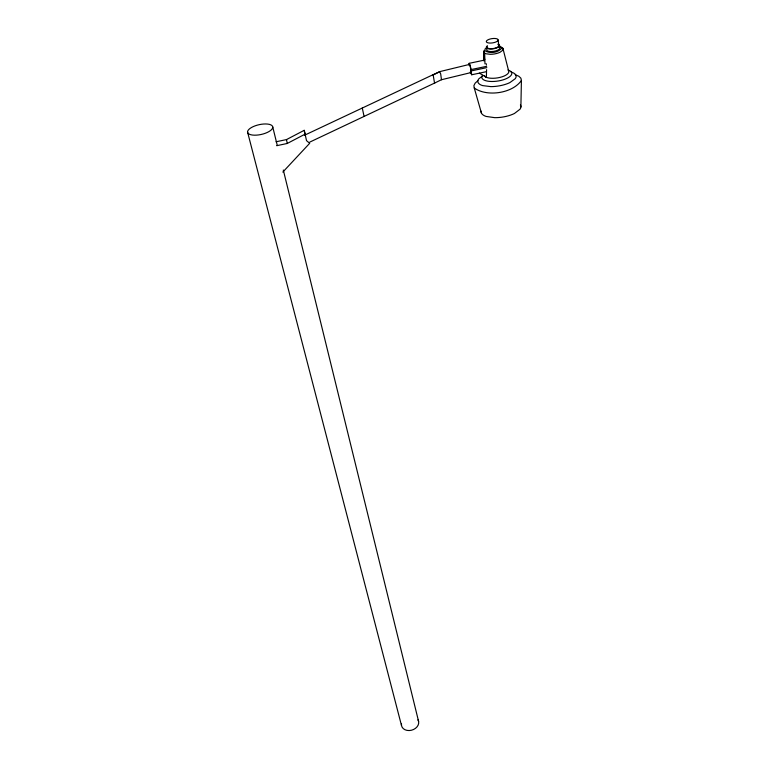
<?xml version="1.0" encoding="UTF-8"?>
<svg xmlns="http://www.w3.org/2000/svg" width="769" height="769" viewBox="0 0 769 769"><rect width="100%" height="100%" fill="white"/><g stroke="black" fill="none" stroke-linecap="round" stroke-linejoin="round"><path stroke-width="1.15" d="M520.882 107.035L521.411 80.466L520.873 78.159L518.758 76.208L515.22 74.737M479.414 73.151L486.402 77.313L486.575 69.662M432.976 75.074L439.887 71.594L469.417 64.423M434.495 82.821L433.11 74.68L304.409 135.286M439.724 71.959L440.695 73.949L441.473 79.707L434.648 83.052M521.411 80.466C512.529 93.424 486.854 97.134 474.252 87.974L473.887 85.647L475.136 83.167L477.895 80.697M483.807 60.722L484.095 50.398M282.819 172.083L309.686 143.294L306.533 140.66L304.216 130.317L286.51 139.573L276.052 141.784M487.498 47.197L485.104 48.928L484.883 50.667C489.661 53.907 498.399 52.782 501.792 48.014L499.542 45.919M482.663 75.9L478.827 78.832A18.6 7.161 -8.5 0 0 482.538 85.58L490.872 86.628A19.725 7.584 -8.5 0 0 509.837 82.629L515.249 78.698A18.6 7.161 -8.5 0 0 511.145 72.036M276.705 145.697L287.222 143.476L305.053 134.162M309.84 142.073L434.745 83.004M433.014 74.737L439.887 71.594M441.368 79.755L470.83 72.613M468.984 65.048A5.287 0.663 79.4 0 1 469.138 63.327L483.643 60.29M486.642 66.326L470.993 69.604L471.695 74.766L486.344 71.69M486.815 67.634L471.166 70.921L470.993 69.604A5.287 0.663 79.4 0 0 469.869 64.644L469.138 63.327M484.316 75.737L486.402 77.313M483.624 51.417L484.662 53.167L486.104 53.792L490.353 54.311A9.689 3.557 -8.6 0 0 499.965 52.302L502.695 50.321A10.237 3.749 -8.6 0 0 500.59 46.957M485.374 76.804L487.2 77.621A12.535 4.777 -8.5 0 0 502.09 76.804A12.535 4.777 -8.5 0 0 508.549 70.652M484.845 59.444L483.739 57.425M470.263 72.132L471.695 74.766M363.977 115.984L362.286 108.035M474.252 87.974L481.481 113.235M247.589 132.172L401.505 725.532M502.916 48.36L508.569 70.642M272.726 126.885A12.852 4.999 -12.5 0 1 254.587 135.19A12.852 4.999 -12.5 0 1 253.174 126.635A12.852 4.999 -12.5 0 1 272.726 126.885L277.301 145.533M283.309 170.016L418.605 721.466M304.216 130.317L305.206 134.633M498.149 40.094L498.024 39.546A5.979 2.153 -8.6 0 0 491.785 38.652A5.979 2.153 -8.6 0 0 486.325 41.411L486.431 41.968A5.979 2.153 -8.6 0 0 492.689 42.872A5.979 2.153 -8.6 0 0 498.149 40.094L498.831 45.736A5.96 2.172 -8.6 0 1 493.381 48.524A5.96 2.172 -8.6 0 1 487.142 47.601L487.037 47.044M498.831 45.736L498.706 45.179A5.96 2.172 -8.6 0 0 498.187 44.708M286.51 139.573L287.222 143.476M484.662 53.167L484.979 63.885M483.816 52.359L483.999 60.828M507.905 69.989A15.159 5.796 -8.5 0 1 508.655 77.429A15.159 5.796 -8.5 0 1 489.738 81.408A15.159 5.796 -8.5 0 1 482.557 75.314M499.216 47.072A6.7 2.451 -8.6 0 1 493.602 51.36A6.7 2.451 -8.6 0 1 486.998 48.918M497.956 44.131A6.71 2.442 -8.6 0 1 497.687 47.505A6.71 2.442 -8.6 0 1 488.709 48.86A6.71 2.442 -8.6 0 1 487.459 45.717M417.961 719.803A8.795 6.834 -16.7 0 1 411.386 730.252A8.795 6.834 -16.7 0 1 401.466 723.725M469.215 64.798A4.181 0.529 79.4 0 1 470.128 66.144A4.181 0.529 79.4 0 1 471.041 71.421A4.181 0.529 79.4 0 1 470.436 71.892M481.144 111.169A19.6 7.921 -8.4 0 0 486.075 116.427L494.746 117.667A20.311 8.209 -8.4 0 0 514.423 113.495L519.998 109.236A19.6 7.921 -8.4 0 0 520.411 104.988M486.143 63.625A5.287 0.731 79.6 0 1 486.421 64.971"/></g></svg>
